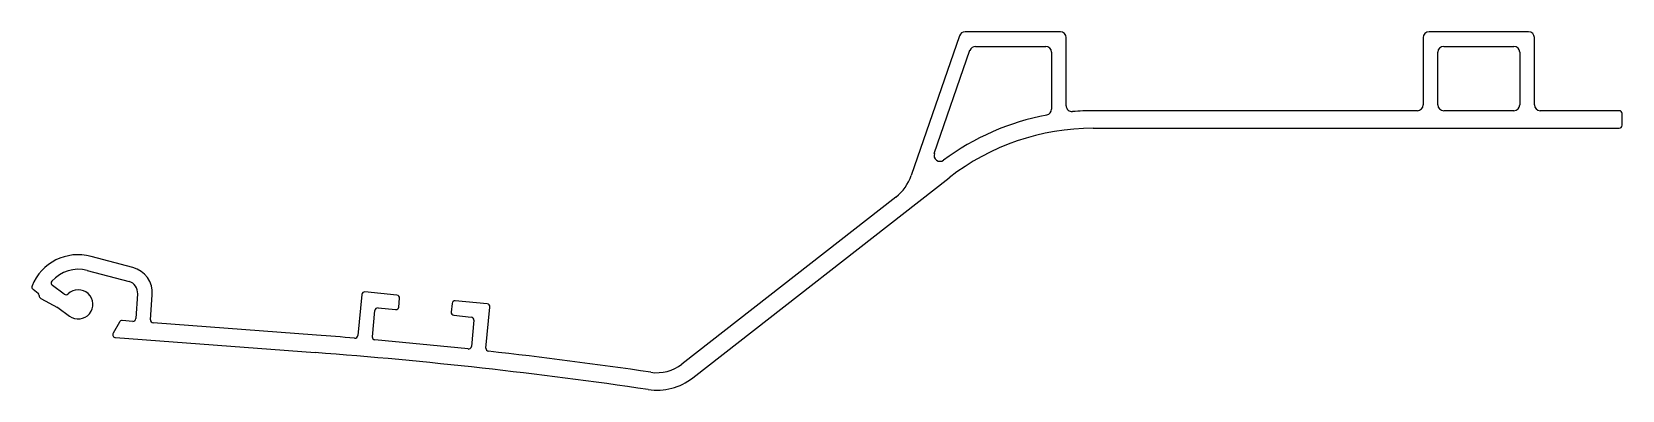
# Model space of a CAD drawing. Extents: x 6 to 278, y -3 to 58.
import ezdxf

# ---------------------------------------------------------------- set-up
doc = ezdxf.new("R2010")
doc.units = 0
doc.layers.get('0').update_dxf_attribs({"linetype": 'CONTINUOUS'})

msp = doc.modelspace()

# ---------------------------------------------------------------- linework, layer by layer
for p, q in [((164.38, 57.24), (156.15, 33.32)), ((181.61, 57.91), (165.33, 57.91)), ((261.61, 57.91), (244.61, 57.91)), ((160.08, 37.08), (166.17, 54.74)), ((167.11, 55.41), (179.11, 55.41)), ((180.11, 54.41), (180.11, 44.66)), ((182.61, 45.26), (182.61, 56.91)), ((243.61, 56.91), (243.61, 45.41)), ((246.11, 45.41), (246.11, 54.41)), ((247.11, 55.41), (259.11, 55.41)), ((260.11, 54.41), (260.11, 45.41)), ((262.61, 45.41), (262.61, 56.91)), ((242.61, 44.41), (187.24, 44.41)), ((259.11, 44.41), (247.11, 44.41)), ((277.11, 44.41), (263.61, 44.41)), ((277.61, 41.91), (277.61, 43.91)), ((187.24, 41.41), (277.11, 41.41)), ((118.81, -1.3), (162.62, 32.93)), ((153.51, 29.62), (116.96, 1.07)), ((23.13, 17.58), (15.99, 19.49)), ((15.35, 17.07), (22.48, 15.17)), ((6.08, 13.85), (6.94, 13.21)), ((11.42, 13.03), (9.39, 14.52)), ((7.14, 12.81), (7.14, 12.74)), ((7.4, 12.3), (10.27, 10.76)), ((23.96, 13.09), (23.64, 8.83)), ((26.14, 8.64), (26.46, 12.9)), ((62.25, 12.95), (61.56, 5.94)), ((68.27, 12.86), (62.8, 13.4)), ((68.57, 10.82), (68.72, 12.32)), ((77.68, 11.44), (77.53, 9.95)), ((83.7, 11.36), (78.22, 11.89)), ((10.33, 10.72), (12.32, 9.26)), ((20.85, 8.25), (19.78, 6.32)), ((23.11, 8.37), (21.33, 8.5)), ((64.06, 5.74), (64.49, 10.22)), ((65.04, 10.67), (68.03, 10.37)), ((77.98, 9.4), (80.96, 9.11)), ((81.41, 8.56), (80.98, 4.09)), ((83.46, 3.8), (84.15, 10.81)), ((20.17, 5.58), (54.29, 3.02)), ((54.52, 6.01), (26.6, 8.11)), ((80.43, 3.64), (64.51, 5.19))]:
    msp.add_line(p, q)
for centre, radius, start, end in [((165.33, 56.91), 1, 90, 161), ((181.61, 56.91), 1, 0, 90), ((244.61, 56.91), 1, 90, 180), ((261.61, 56.91), 1, 0, 90), ((167.11, 54.41), 1, 90, 161), ((179.11, 54.41), 1, 0, 90), ((247.11, 54.41), 1, 90, 180), ((259.11, 54.41), 1, 0, 90), ((187.24, 1.41), 43, 100.6533, 126.5707), ((179.11, 44.66), 1, 280.6533, 0), ((183.61, 45.26), 1, 180, 274.7376), ((187.24, 1.41), 43, 90, 94.7376), ((242.61, 45.41), 1, 270, 0), ((247.11, 45.41), 1, 180, 270), ((259.11, 45.41), 1, 270, 0), ((263.61, 45.41), 1, 180, 270), ((277.11, 43.91), 0.5, 0, 90), ((187.24, 1.41), 40, 90, 128), ((277.11, 41.91), 0.5, 270, 360), ((161.03, 36.75), 1, 161, 306.5707), ((148.58, 35.93), 8, 308, 341), ((13.8, 11.27), 8.5, 75.0626, 158.1819), ((13.8, 11.27), 6, 75.0626, 138.4885), ((21.97, 13.24), 4.5, 355.7044, 75.0626), ((6.37, 14.25), 0.5, 158.1819, 233.7044), ((9.68, 14.92), 0.5, 138.4885, 233.7044), ((13.8, 11.27), 2.5, 233.7044, 134.1104), ((21.97, 13.24), 2, 355.7044, 75.0626), ((6.64, 12.81), 0.5, 360, 53.7044), ((7.64, 12.74), 0.5, 180, 241.7044), ((11.71, 13.43), 0.5, 233.7045, 314.1104), ((62.75, 12.9), 0.5, 84.4187, 174.4187), ((68.22, 12.36), 0.5, 354.4187, 84.4187), ((78.17, 11.39), 0.5, 84.4187, 174.4187), ((83.65, 10.86), 0.5, 354.4187, 84.4187), ((10.04, 10.32), 0.5, 53.7044, 61.7044), ((21.29, 8), 0.5, 85.7044, 150.7044), ((23.15, 8.87), 0.5, 265.7044, 355.7044), ((26.64, 8.61), 0.5, 175.7044, 265.7044), ((64.99, 10.17), 0.5, 84.4187, 174.4187), ((68.08, 10.87), 0.5, 264.4187, 354.4187), ((78.03, 9.9), 0.5, 174.4187, 264.4187), ((80.92, 8.61), 0.5, 354.4187, 84.4187), ((20.21, 6.08), 0.5, 150.7044, 265.7044), ((-5.63, -794.73), 803, 85.2387, 85.70443), ((61.07, 5.99), 0.5, 265.2387, 354.4187), ((64.55, 5.69), 0.5, 174.4187, 264.4187), ((-5.63, -794.73), 800, 81.60366, 85.70443), ((80.48, 4.13), 0.5, 264.4187, 354.4187), ((83.96, 3.76), 0.5, 174.4187, 263.5986), ((-5.63, -794.73), 803, 81.60366, 83.59856), ((112.65, 6.58), 7, 261.6037, 308), ((112.65, 6.58), 10, 261.6037, 308)]:
    msp.add_arc(centre, radius, start, end)

doc.saveas('drawing.dxf')
